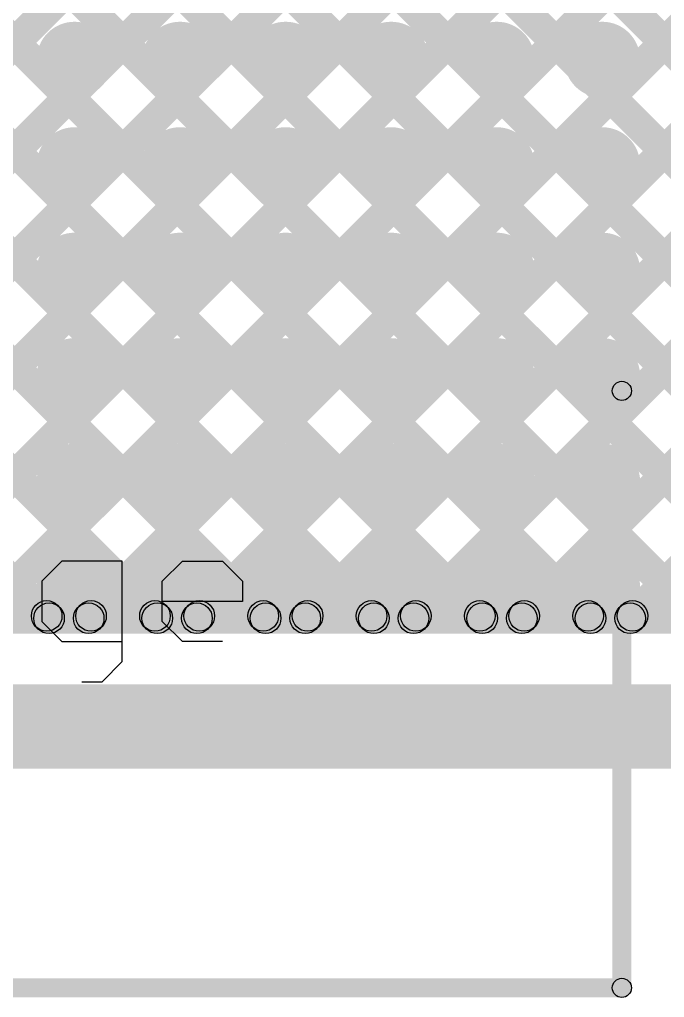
# Model space of a CAD drawing. Header units: millimetres. Extents: x -0.28 to 3.03, y -0.05 to 3.12.
# Drawn here: x 2.0459 to 2.2143, y -0.0488 to 0.2067 of the extents above; entities that cross this region are included whole.
import ezdxf

# ---------------------------------------------------------------- set-up
doc = ezdxf.new("R2010")
doc.units = ezdxf.units.MM
doc.header["$MEASUREMENT"] = 0
for name, color, linetype in [('BottomLayer', 5, 'Continuous'), ('BottomSolder', 6, 'Continuous'), ('TopLayer', 1, 'Continuous'), ('TopOverlay', 2, 'Continuous'), ('TopSolder', 216, 'Continuous'), ('ViaHoleLayer', 16, 'Continuous')]:
    doc.layers.add(name, color=color, linetype=linetype)

# ---------------------------------------------------------------- blocks, each defined once
blk = doc.blocks.new('U241_041N_1BR85_1_17')
at = {"layer": 'TopOverlay'}
h = blk.add_hatch(color=2, dxfattribs=at)
edge = h.paths.add_edge_path()
edge.add_arc((0.23641, -0.346), 0.0025, 0, 360)
for points in [[(0.23891, -0.502), (0.23391, -0.502), (0.23391, -0.346), (0.23891, -0.346)], [(-0.238, -0.5045), (-0.238, -0.4995), (0.23641, -0.4995), (0.23641, -0.5045)]]:
    blk.add_hatch(color=2, dxfattribs=at).paths.add_polyline_path(points)
h = blk.add_hatch(color=2, dxfattribs=at)
edge = h.paths.add_edge_path()
edge.add_arc((0.23641, -0.502), 0.0025, 0, 360)
h = blk.add_hatch(color=2, dxfattribs=at)
edge = h.paths.add_edge_path()
edge.add_arc((0.23641, -0.502), 0.0025, 0, 360)
for p, q in [((0.09013, -0.39051), (0.08489, -0.39576)), ((0.10588, -0.39051), (0.09013, -0.39051)), ((0.10588, -0.41675), (0.10588, -0.39051)), ((0.11637, -0.39576), (0.12162, -0.39051)), ((0.12162, -0.39051), (0.13212, -0.39051)), ((0.13212, -0.39051), (0.13736, -0.39576)), ((0.08489, -0.39576), (0.08489, -0.40626)), ((0.11637, -0.40626), (0.11637, -0.39576)), ((0.13736, -0.39576), (0.13736, -0.40101)), ((0.13736, -0.40101), (0.11637, -0.40101)), ((0.08489, -0.40626), (0.09013, -0.4115)), ((0.12162, -0.4115), (0.11637, -0.40626)), ((0.09013, -0.4115), (0.10588, -0.4115)), ((0.13212, -0.4115), (0.12162, -0.4115)), ((0.10063, -0.422), (0.10588, -0.41675)), ((0.09538, -0.422), (0.10063, -0.422))]:
    blk.add_line(p, q, dxfattribs=at)
for centre in [(0.23641, -0.346), (0.23641, -0.502), (0.23641, -0.502)]:
    blk.add_circle(centre, 0.0025, dxfattribs=at)

msp = doc.modelspace()

# ---------------------------------------------------------------- hatches: boundary and pattern name
at = {"layer": 'BottomLayer'}
for points in [[(1.4497, 0.76167), (1.45535, 0.76733), (2.16895, 0.05373), (2.16329, 0.04808)], [(1.47798, 0.76167), (1.48364, 0.76733), (2.19723, 0.05373), (2.19158, 0.04808)], [(1.50627, 0.76167), (1.51192, 0.76733), (2.22552, 0.05373), (2.21986, 0.04808)], [(1.53455, 0.76167), (1.54021, 0.76733), (2.2538, 0.05373), (2.24815, 0.04808)], [(1.49317, 0.68991), (1.49883, 0.69557), (2.14067, 0.05373), (2.13501, 0.04808)], [(1.89768, 0.04808), (1.89202, 0.05373), (2.51317, 0.67488), (2.51883, 0.66923)], [(1.49317, 0.66163), (1.49883, 0.66729), (2.11238, 0.05373), (2.10672, 0.04808)], [(1.92596, 0.04808), (1.92031, 0.05373), (2.51317, 0.6466), (2.51883, 0.64094)], [(1.49317, 0.63334), (1.49883, 0.639), (2.0841, 0.05373), (2.07844, 0.04808)], [(1.95425, 0.04808), (1.94859, 0.05373), (2.51317, 0.61832), (2.51883, 0.61266)], [(1.49317, 0.60506), (1.49883, 0.61072), (2.05581, 0.05373), (2.05016, 0.04808)], [(1.98253, 0.04808), (1.97687, 0.05373), (2.51317, 0.59003), (2.51883, 0.58437)], [(2.01082, 0.04808), (2.00516, 0.05373), (2.51317, 0.56175), (2.51883, 0.55609)], [(2.0391, 0.04808), (2.03344, 0.05373), (2.51317, 0.53346), (2.51883, 0.52781)], [(2.06738, 0.04808), (2.06173, 0.05373), (2.51317, 0.50518), (2.51883, 0.49952)], [(2.09567, 0.04808), (2.09001, 0.05373), (2.51317, 0.47689), (2.51883, 0.47124)], [(1.95528, 0.45408), (1.96094, 0.45973), (2.36694, 0.05373), (2.36128, 0.04808)], [(2.12395, 0.04808), (2.1183, 0.05373), (2.51317, 0.44861), (2.51883, 0.44295)], [(1.94453, 0.43654), (1.95019, 0.4422), (2.33866, 0.05373), (2.333, 0.04808)], [(1.89555, 0.42895), (1.90121, 0.43461), (2.28209, 0.05373), (2.27643, 0.04808)], [(1.92671, 0.42608), (1.93236, 0.43174), (2.31037, 0.05373), (2.30471, 0.04808)], [(2.15224, 0.04808), (2.14658, 0.05373), (2.51317, 0.42032), (2.51883, 0.41467)], [(2.18052, 0.04808), (2.17486, 0.05373), (2.51317, 0.39204), (2.51883, 0.38638)], [(2.20881, 0.04808), (2.20315, 0.05373), (2.51317, 0.36376), (2.51883, 0.3581)], [(0.76422, 0.0469), (0.76422, 0.0549), (2.51043, 0.0549), (2.51043, 0.0469)], [(0.76202, 0.011), (0.76202, 0.033), (2.51264, 0.033), (2.51264, 0.011)]]:
    msp.add_hatch(color=5, dxfattribs=at).paths.add_polyline_path(points)
h = msp.add_hatch(color=5, dxfattribs=at)
edge = h.paths.add_edge_path()
edge.add_arc((2.06028, 0.19626), 0.00886, 0, 360)
h = msp.add_hatch(color=5, dxfattribs=at)
edge = h.paths.add_edge_path()
edge.add_arc((2.08783, 0.19626), 0.00886, 0, 360)
h = msp.add_hatch(color=5, dxfattribs=at)
edge = h.paths.add_edge_path()
edge.add_arc((2.11539, 0.19626), 0.00886, 0, 360)
h = msp.add_hatch(color=5, dxfattribs=at)
edge = h.paths.add_edge_path()
edge.add_arc((2.14295, 0.19626), 0.00886, 0, 360)
h = msp.add_hatch(color=5, dxfattribs=at)
edge = h.paths.add_edge_path()
edge.add_arc((2.17051, 0.19626), 0.00886, 0, 360)
h = msp.add_hatch(color=5, dxfattribs=at)
edge = h.paths.add_edge_path()
edge.add_arc((2.19807, 0.19626), 0.00886, 0, 360)
h = msp.add_hatch(color=5, dxfattribs=at)
edge = h.paths.add_edge_path()
edge.add_arc((2.06028, 0.1687), 0.00886, 0, 360)
h = msp.add_hatch(color=5, dxfattribs=at)
edge = h.paths.add_edge_path()
edge.add_arc((2.08783, 0.1687), 0.00886, 0, 360)
h = msp.add_hatch(color=5, dxfattribs=at)
edge = h.paths.add_edge_path()
edge.add_arc((2.11539, 0.1687), 0.00886, 0, 360)
h = msp.add_hatch(color=5, dxfattribs=at)
edge = h.paths.add_edge_path()
edge.add_arc((2.14295, 0.1687), 0.00886, 0, 360)
h = msp.add_hatch(color=5, dxfattribs=at)
edge = h.paths.add_edge_path()
edge.add_arc((2.17051, 0.1687), 0.00886, 0, 360)
h = msp.add_hatch(color=5, dxfattribs=at)
edge = h.paths.add_edge_path()
edge.add_arc((2.19807, 0.1687), 0.00886, 0, 360)
h = msp.add_hatch(color=5, dxfattribs=at)
edge = h.paths.add_edge_path()
edge.add_arc((2.06028, 0.14114), 0.00886, 0, 360)
h = msp.add_hatch(color=5, dxfattribs=at)
edge = h.paths.add_edge_path()
edge.add_arc((2.08783, 0.14114), 0.00886, 0, 360)
h = msp.add_hatch(color=5, dxfattribs=at)
edge = h.paths.add_edge_path()
edge.add_arc((2.11539, 0.14114), 0.00886, 0, 360)
h = msp.add_hatch(color=5, dxfattribs=at)
edge = h.paths.add_edge_path()
edge.add_arc((2.14295, 0.14114), 0.00886, 0, 360)
h = msp.add_hatch(color=5, dxfattribs=at)
edge = h.paths.add_edge_path()
edge.add_arc((2.17051, 0.14114), 0.00886, 0, 360)
h = msp.add_hatch(color=5, dxfattribs=at)
edge = h.paths.add_edge_path()
edge.add_arc((2.19807, 0.14114), 0.00886, 0, 360)
h = msp.add_hatch(color=5, dxfattribs=at)
edge = h.paths.add_edge_path()
edge.add_arc((2.06028, 0.11358), 0.00886, 0, 360)
h = msp.add_hatch(color=5, dxfattribs=at)
edge = h.paths.add_edge_path()
edge.add_arc((2.08783, 0.11358), 0.00886, 0, 360)
h = msp.add_hatch(color=5, dxfattribs=at)
edge = h.paths.add_edge_path()
edge.add_arc((2.11539, 0.11358), 0.00886, 0, 360)
h = msp.add_hatch(color=5, dxfattribs=at)
edge = h.paths.add_edge_path()
edge.add_arc((2.14295, 0.11358), 0.00886, 0, 360)
h = msp.add_hatch(color=5, dxfattribs=at)
edge = h.paths.add_edge_path()
edge.add_arc((2.17051, 0.11358), 0.00886, 0, 360)
h = msp.add_hatch(color=5, dxfattribs=at)
edge = h.paths.add_edge_path()
edge.add_arc((2.19807, 0.11358), 0.00886, 0, 360)
h = msp.add_hatch(color=5, dxfattribs=at)
edge = h.paths.add_edge_path()
edge.add_arc((2.06028, 0.08602), 0.00886, 0, 360)
h = msp.add_hatch(color=5, dxfattribs=at)
edge = h.paths.add_edge_path()
edge.add_arc((2.08783, 0.08602), 0.00886, 0, 360)
h = msp.add_hatch(color=5, dxfattribs=at)
edge = h.paths.add_edge_path()
edge.add_arc((2.11539, 0.08602), 0.00886, 0, 360)
h = msp.add_hatch(color=5, dxfattribs=at)
edge = h.paths.add_edge_path()
edge.add_arc((2.14295, 0.08602), 0.00886, 0, 360)
h = msp.add_hatch(color=5, dxfattribs=at)
edge = h.paths.add_edge_path()
edge.add_arc((2.17051, 0.08602), 0.00886, 0, 360)
h = msp.add_hatch(color=5, dxfattribs=at)
edge = h.paths.add_edge_path()
edge.add_arc((2.19807, 0.08602), 0.00886, 0, 360)
h = msp.add_hatch(color=5, dxfattribs=at)
edge = h.paths.add_edge_path()
edge.add_arc((2.06028, 0.05846), 0.00886, 0, 360)
h = msp.add_hatch(color=5, dxfattribs=at)
edge = h.paths.add_edge_path()
edge.add_arc((2.08783, 0.05846), 0.00886, 0, 360)
h = msp.add_hatch(color=5, dxfattribs=at)
edge = h.paths.add_edge_path()
edge.add_arc((2.11539, 0.05846), 0.00886, 0, 360)
h = msp.add_hatch(color=5, dxfattribs=at)
edge = h.paths.add_edge_path()
edge.add_arc((2.14295, 0.05846), 0.00886, 0, 360)
h = msp.add_hatch(color=5, dxfattribs=at)
edge = h.paths.add_edge_path()
edge.add_arc((2.17051, 0.05846), 0.00886, 0, 360)
h = msp.add_hatch(color=5, dxfattribs=at)
edge = h.paths.add_edge_path()
edge.add_arc((2.19807, 0.05846), 0.00886, 0, 360)
h = msp.add_hatch(color=5, dxfattribs=at)
edge = h.paths.add_edge_path()
edge.add_arc((2.05298, 0.0509), 0.004, 0, 360)
h = msp.add_hatch(color=5, dxfattribs=at)
edge = h.paths.add_edge_path()
edge.add_arc((2.06456, 0.0509), 0.004, 0, 360)
h = msp.add_hatch(color=5, dxfattribs=at)
edge = h.paths.add_edge_path()
edge.add_arc((2.08127, 0.0509), 0.004, 0, 360)
h = msp.add_hatch(color=5, dxfattribs=at)
edge = h.paths.add_edge_path()
edge.add_arc((2.09284, 0.0509), 0.004, 0, 360)
h = msp.add_hatch(color=5, dxfattribs=at)
edge = h.paths.add_edge_path()
edge.add_arc((2.10955, 0.0509), 0.004, 0, 360)
h = msp.add_hatch(color=5, dxfattribs=at)
edge = h.paths.add_edge_path()
edge.add_arc((2.12112, 0.0509), 0.004, 0, 360)
h = msp.add_hatch(color=5, dxfattribs=at)
edge = h.paths.add_edge_path()
edge.add_arc((2.13784, 0.0509), 0.004, 0, 360)
h = msp.add_hatch(color=5, dxfattribs=at)
edge = h.paths.add_edge_path()
edge.add_arc((2.14941, 0.0509), 0.004, 0, 360)
h = msp.add_hatch(color=5, dxfattribs=at)
edge = h.paths.add_edge_path()
edge.add_arc((2.16612, 0.0509), 0.004, 0, 360)
h = msp.add_hatch(color=5, dxfattribs=at)
edge = h.paths.add_edge_path()
edge.add_arc((2.17769, 0.0509), 0.004, 0, 360)
h = msp.add_hatch(color=5, dxfattribs=at)
edge = h.paths.add_edge_path()
edge.add_arc((2.19441, 0.0509), 0.004, 0, 360)
h = msp.add_hatch(color=5, dxfattribs=at)
edge = h.paths.add_edge_path()
edge.add_arc((2.20598, 0.0509), 0.004, 0, 360)
at = {"layer": 'BottomSolder'}
h = msp.add_hatch(color=6, dxfattribs=at)
edge = h.paths.add_edge_path()
edge.add_arc((2.06028, 0.19626), 0.00991, 0, 360)
h = msp.add_hatch(color=6, dxfattribs=at)
edge = h.paths.add_edge_path()
edge.add_arc((2.08783, 0.19626), 0.00991, 0, 360)
h = msp.add_hatch(color=6, dxfattribs=at)
edge = h.paths.add_edge_path()
edge.add_arc((2.11539, 0.19626), 0.00991, 0, 360)
h = msp.add_hatch(color=6, dxfattribs=at)
edge = h.paths.add_edge_path()
edge.add_arc((2.14295, 0.19626), 0.00991, 0, 360)
h = msp.add_hatch(color=6, dxfattribs=at)
edge = h.paths.add_edge_path()
edge.add_arc((2.17051, 0.19626), 0.00991, 0, 360)
h = msp.add_hatch(color=6, dxfattribs=at)
edge = h.paths.add_edge_path()
edge.add_arc((2.19807, 0.19626), 0.00991, 0, 360)
h = msp.add_hatch(color=6, dxfattribs=at)
edge = h.paths.add_edge_path()
edge.add_arc((2.06028, 0.1687), 0.00991, 0, 360)
h = msp.add_hatch(color=6, dxfattribs=at)
edge = h.paths.add_edge_path()
edge.add_arc((2.08783, 0.1687), 0.00991, 0, 360)
h = msp.add_hatch(color=6, dxfattribs=at)
edge = h.paths.add_edge_path()
edge.add_arc((2.11539, 0.1687), 0.00991, 0, 360)
h = msp.add_hatch(color=6, dxfattribs=at)
edge = h.paths.add_edge_path()
edge.add_arc((2.14295, 0.1687), 0.00991, 0, 360)
h = msp.add_hatch(color=6, dxfattribs=at)
edge = h.paths.add_edge_path()
edge.add_arc((2.17051, 0.1687), 0.00991, 0, 360)
h = msp.add_hatch(color=6, dxfattribs=at)
edge = h.paths.add_edge_path()
edge.add_arc((2.19807, 0.1687), 0.00991, 0, 360)
h = msp.add_hatch(color=6, dxfattribs=at)
edge = h.paths.add_edge_path()
edge.add_arc((2.06028, 0.14114), 0.00991, 0, 360)
h = msp.add_hatch(color=6, dxfattribs=at)
edge = h.paths.add_edge_path()
edge.add_arc((2.08783, 0.14114), 0.00991, 0, 360)
h = msp.add_hatch(color=6, dxfattribs=at)
edge = h.paths.add_edge_path()
edge.add_arc((2.11539, 0.14114), 0.00991, 0, 360)
h = msp.add_hatch(color=6, dxfattribs=at)
edge = h.paths.add_edge_path()
edge.add_arc((2.14295, 0.14114), 0.00991, 0, 360)
h = msp.add_hatch(color=6, dxfattribs=at)
edge = h.paths.add_edge_path()
edge.add_arc((2.17051, 0.14114), 0.00991, 0, 360)
h = msp.add_hatch(color=6, dxfattribs=at)
edge = h.paths.add_edge_path()
edge.add_arc((2.19807, 0.14114), 0.00991, 0, 360)
h = msp.add_hatch(color=6, dxfattribs=at)
edge = h.paths.add_edge_path()
edge.add_arc((2.06028, 0.11358), 0.00991, 0, 360)
h = msp.add_hatch(color=6, dxfattribs=at)
edge = h.paths.add_edge_path()
edge.add_arc((2.08783, 0.11358), 0.00991, 0, 360)
h = msp.add_hatch(color=6, dxfattribs=at)
edge = h.paths.add_edge_path()
edge.add_arc((2.11539, 0.11358), 0.00991, 0, 360)
h = msp.add_hatch(color=6, dxfattribs=at)
edge = h.paths.add_edge_path()
edge.add_arc((2.14295, 0.11358), 0.00991, 0, 360)
h = msp.add_hatch(color=6, dxfattribs=at)
edge = h.paths.add_edge_path()
edge.add_arc((2.17051, 0.11358), 0.00991, 0, 360)
h = msp.add_hatch(color=6, dxfattribs=at)
edge = h.paths.add_edge_path()
edge.add_arc((2.19807, 0.11358), 0.00991, 0, 360)
h = msp.add_hatch(color=6, dxfattribs=at)
edge = h.paths.add_edge_path()
edge.add_arc((2.06028, 0.08602), 0.00991, 0, 360)
h = msp.add_hatch(color=6, dxfattribs=at)
edge = h.paths.add_edge_path()
edge.add_arc((2.08783, 0.08602), 0.00991, 0, 360)
h = msp.add_hatch(color=6, dxfattribs=at)
edge = h.paths.add_edge_path()
edge.add_arc((2.11539, 0.08602), 0.00991, 0, 360)
h = msp.add_hatch(color=6, dxfattribs=at)
edge = h.paths.add_edge_path()
edge.add_arc((2.14295, 0.08602), 0.00991, 0, 360)
h = msp.add_hatch(color=6, dxfattribs=at)
edge = h.paths.add_edge_path()
edge.add_arc((2.17051, 0.08602), 0.00991, 0, 360)
h = msp.add_hatch(color=6, dxfattribs=at)
edge = h.paths.add_edge_path()
edge.add_arc((2.19807, 0.08602), 0.00991, 0, 360)
h = msp.add_hatch(color=6, dxfattribs=at)
edge = h.paths.add_edge_path()
edge.add_arc((2.06028, 0.05846), 0.00991, 0, 360)
h = msp.add_hatch(color=6, dxfattribs=at)
edge = h.paths.add_edge_path()
edge.add_arc((2.08783, 0.05846), 0.00991, 0, 360)
h = msp.add_hatch(color=6, dxfattribs=at)
edge = h.paths.add_edge_path()
edge.add_arc((2.11539, 0.05846), 0.00991, 0, 360)
h = msp.add_hatch(color=6, dxfattribs=at)
edge = h.paths.add_edge_path()
edge.add_arc((2.14295, 0.05846), 0.00991, 0, 360)
h = msp.add_hatch(color=6, dxfattribs=at)
edge = h.paths.add_edge_path()
edge.add_arc((2.17051, 0.05846), 0.00991, 0, 360)
h = msp.add_hatch(color=6, dxfattribs=at)
edge = h.paths.add_edge_path()
edge.add_arc((2.19807, 0.05846), 0.00991, 0, 360)
at = {"layer": 'TopLayer'}
for points in [[(1.89707, 0.04747), (1.89142, 0.05313), (2.7062, 0.86791), (2.71185, 0.86225)], [(1.92536, 0.04747), (1.9197, 0.05313), (2.7062, 0.83962), (2.71185, 0.83397)], [(1.95364, 0.04747), (1.94798, 0.05313), (2.7062, 0.81134), (2.71185, 0.80568)], [(1.98193, 0.04747), (1.97627, 0.05313), (2.7062, 0.78306), (2.71185, 0.7774)], [(2.01021, 0.04747), (2.00455, 0.05313), (2.7062, 0.75477), (2.71185, 0.74911)], [(2.03849, 0.04747), (2.03284, 0.05313), (2.7062, 0.72649), (2.71185, 0.72083)], [(2.06678, 0.04747), (2.06112, 0.05313), (2.7062, 0.6982), (2.71185, 0.69255)], [(2.09506, 0.04747), (2.08941, 0.05313), (2.7062, 0.66992), (2.71185, 0.66426)], [(2.12335, 0.04747), (2.11769, 0.05313), (2.7062, 0.64163), (2.71185, 0.63598)], [(2.15163, 0.04747), (2.14597, 0.05313), (2.7062, 0.61335), (2.71185, 0.60769)], [(1.50806, 0.59017), (1.51372, 0.59583), (2.05642, 0.05313), (2.05076, 0.04747)], [(1.53634, 0.59017), (1.542, 0.59583), (2.0847, 0.05313), (2.07905, 0.04747)], [(1.56463, 0.59017), (1.57029, 0.59583), (2.11299, 0.05313), (2.10733, 0.04747)], [(1.59291, 0.59017), (1.59857, 0.59583), (2.14127, 0.05313), (2.13561, 0.04747)], [(1.6212, 0.59017), (1.62685, 0.59583), (2.16956, 0.05313), (2.1639, 0.04747)], [(1.64948, 0.59017), (1.65514, 0.59583), (2.19784, 0.05313), (2.19218, 0.04747)], [(1.67777, 0.59017), (1.68342, 0.59583), (2.22612, 0.05313), (2.22047, 0.04747)], [(1.70605, 0.59017), (1.71171, 0.59583), (2.25441, 0.05313), (2.24875, 0.04747)], [(2.17992, 0.04747), (2.17426, 0.05313), (2.7062, 0.58507), (2.71185, 0.57941)], [(2.2082, 0.04747), (2.20254, 0.05313), (2.7062, 0.55678), (2.71185, 0.55112)], [(1.95528, 0.45408), (1.96094, 0.45973), (2.36755, 0.05313), (2.36189, 0.04747)], [(1.94453, 0.43654), (1.95019, 0.4422), (2.33926, 0.05313), (2.3336, 0.04747)], [(1.89555, 0.42895), (1.90121, 0.43461), (2.28269, 0.05313), (2.27704, 0.04747)], [(1.92671, 0.42608), (1.93236, 0.43174), (2.31098, 0.05313), (2.30532, 0.04747)], [(0.73847, 0.0463), (0.73847, 0.0543), (2.70902, 0.0543), (2.70902, 0.0463)]]:
    msp.add_hatch(color=1, dxfattribs=at).paths.add_polyline_path(points)
h = msp.add_hatch(color=1, dxfattribs=at)
edge = h.paths.add_edge_path()
edge.add_arc((2.06028, 0.19626), 0.00886, 0, 360)
h = msp.add_hatch(color=1, dxfattribs=at)
edge = h.paths.add_edge_path()
edge.add_arc((2.08783, 0.19626), 0.00886, 0, 360)
h = msp.add_hatch(color=1, dxfattribs=at)
edge = h.paths.add_edge_path()
edge.add_arc((2.11539, 0.19626), 0.00886, 0, 360)
h = msp.add_hatch(color=1, dxfattribs=at)
edge = h.paths.add_edge_path()
edge.add_arc((2.14295, 0.19626), 0.00886, 0, 360)
h = msp.add_hatch(color=1, dxfattribs=at)
edge = h.paths.add_edge_path()
edge.add_arc((2.17051, 0.19626), 0.00886, 0, 360)
h = msp.add_hatch(color=1, dxfattribs=at)
edge = h.paths.add_edge_path()
edge.add_arc((2.19807, 0.19626), 0.00886, 0, 360)
h = msp.add_hatch(color=1, dxfattribs=at)
edge = h.paths.add_edge_path()
edge.add_arc((2.06028, 0.1687), 0.00886, 0, 360)
h = msp.add_hatch(color=1, dxfattribs=at)
edge = h.paths.add_edge_path()
edge.add_arc((2.08783, 0.1687), 0.00886, 0, 360)
h = msp.add_hatch(color=1, dxfattribs=at)
edge = h.paths.add_edge_path()
edge.add_arc((2.11539, 0.1687), 0.00886, 0, 360)
h = msp.add_hatch(color=1, dxfattribs=at)
edge = h.paths.add_edge_path()
edge.add_arc((2.14295, 0.1687), 0.00886, 0, 360)
h = msp.add_hatch(color=1, dxfattribs=at)
edge = h.paths.add_edge_path()
edge.add_arc((2.17051, 0.1687), 0.00886, 0, 360)
h = msp.add_hatch(color=1, dxfattribs=at)
edge = h.paths.add_edge_path()
edge.add_arc((2.19807, 0.1687), 0.00886, 0, 360)
h = msp.add_hatch(color=1, dxfattribs=at)
edge = h.paths.add_edge_path()
edge.add_arc((2.06028, 0.14114), 0.00886, 0, 360)
h = msp.add_hatch(color=1, dxfattribs=at)
edge = h.paths.add_edge_path()
edge.add_arc((2.08783, 0.14114), 0.00886, 0, 360)
h = msp.add_hatch(color=1, dxfattribs=at)
edge = h.paths.add_edge_path()
edge.add_arc((2.11539, 0.14114), 0.00886, 0, 360)
h = msp.add_hatch(color=1, dxfattribs=at)
edge = h.paths.add_edge_path()
edge.add_arc((2.14295, 0.14114), 0.00886, 0, 360)
h = msp.add_hatch(color=1, dxfattribs=at)
edge = h.paths.add_edge_path()
edge.add_arc((2.17051, 0.14114), 0.00886, 0, 360)
h = msp.add_hatch(color=1, dxfattribs=at)
edge = h.paths.add_edge_path()
edge.add_arc((2.19807, 0.14114), 0.00886, 0, 360)
h = msp.add_hatch(color=1, dxfattribs=at)
edge = h.paths.add_edge_path()
edge.add_arc((2.06028, 0.11358), 0.00886, 0, 360)
h = msp.add_hatch(color=1, dxfattribs=at)
edge = h.paths.add_edge_path()
edge.add_arc((2.08783, 0.11358), 0.00886, 0, 360)
h = msp.add_hatch(color=1, dxfattribs=at)
edge = h.paths.add_edge_path()
edge.add_arc((2.11539, 0.11358), 0.00886, 0, 360)
h = msp.add_hatch(color=1, dxfattribs=at)
edge = h.paths.add_edge_path()
edge.add_arc((2.14295, 0.11358), 0.00886, 0, 360)
h = msp.add_hatch(color=1, dxfattribs=at)
edge = h.paths.add_edge_path()
edge.add_arc((2.17051, 0.11358), 0.00886, 0, 360)
h = msp.add_hatch(color=1, dxfattribs=at)
edge = h.paths.add_edge_path()
edge.add_arc((2.19807, 0.11358), 0.00886, 0, 360)
h = msp.add_hatch(color=1, dxfattribs=at)
edge = h.paths.add_edge_path()
edge.add_arc((2.06028, 0.08602), 0.00886, 0, 360)
h = msp.add_hatch(color=1, dxfattribs=at)
edge = h.paths.add_edge_path()
edge.add_arc((2.08783, 0.08602), 0.00886, 0, 360)
h = msp.add_hatch(color=1, dxfattribs=at)
edge = h.paths.add_edge_path()
edge.add_arc((2.11539, 0.08602), 0.00886, 0, 360)
h = msp.add_hatch(color=1, dxfattribs=at)
edge = h.paths.add_edge_path()
edge.add_arc((2.14295, 0.08602), 0.00886, 0, 360)
h = msp.add_hatch(color=1, dxfattribs=at)
edge = h.paths.add_edge_path()
edge.add_arc((2.17051, 0.08602), 0.00886, 0, 360)
h = msp.add_hatch(color=1, dxfattribs=at)
edge = h.paths.add_edge_path()
edge.add_arc((2.19807, 0.08602), 0.00886, 0, 360)
h = msp.add_hatch(color=1, dxfattribs=at)
edge = h.paths.add_edge_path()
edge.add_arc((2.06028, 0.05846), 0.00886, 0, 360)
h = msp.add_hatch(color=1, dxfattribs=at)
edge = h.paths.add_edge_path()
edge.add_arc((2.08783, 0.05846), 0.00886, 0, 360)
h = msp.add_hatch(color=1, dxfattribs=at)
edge = h.paths.add_edge_path()
edge.add_arc((2.11539, 0.05846), 0.00886, 0, 360)
h = msp.add_hatch(color=1, dxfattribs=at)
edge = h.paths.add_edge_path()
edge.add_arc((2.14295, 0.05846), 0.00886, 0, 360)
h = msp.add_hatch(color=1, dxfattribs=at)
edge = h.paths.add_edge_path()
edge.add_arc((2.17051, 0.05846), 0.00886, 0, 360)
h = msp.add_hatch(color=1, dxfattribs=at)
edge = h.paths.add_edge_path()
edge.add_arc((2.19807, 0.05846), 0.00886, 0, 360)
h = msp.add_hatch(color=1, dxfattribs=at)
edge = h.paths.add_edge_path()
edge.add_arc((2.05359, 0.0503), 0.004, 0, 360)
h = msp.add_hatch(color=1, dxfattribs=at)
edge = h.paths.add_edge_path()
edge.add_arc((2.06395, 0.0503), 0.004, 0, 360)
h = msp.add_hatch(color=1, dxfattribs=at)
edge = h.paths.add_edge_path()
edge.add_arc((2.08187, 0.0503), 0.004, 0, 360)
h = msp.add_hatch(color=1, dxfattribs=at)
edge = h.paths.add_edge_path()
edge.add_arc((2.09223, 0.0503), 0.004, 0, 360)
h = msp.add_hatch(color=1, dxfattribs=at)
edge = h.paths.add_edge_path()
edge.add_arc((2.11016, 0.0503), 0.004, 0, 360)
h = msp.add_hatch(color=1, dxfattribs=at)
edge = h.paths.add_edge_path()
edge.add_arc((2.12052, 0.0503), 0.004, 0, 360)
h = msp.add_hatch(color=1, dxfattribs=at)
edge = h.paths.add_edge_path()
edge.add_arc((2.13844, 0.0503), 0.004, 0, 360)
h = msp.add_hatch(color=1, dxfattribs=at)
edge = h.paths.add_edge_path()
edge.add_arc((2.1488, 0.0503), 0.004, 0, 360)
h = msp.add_hatch(color=1, dxfattribs=at)
edge = h.paths.add_edge_path()
edge.add_arc((2.16673, 0.0503), 0.004, 0, 360)
h = msp.add_hatch(color=1, dxfattribs=at)
edge = h.paths.add_edge_path()
edge.add_arc((2.17709, 0.0503), 0.004, 0, 360)
h = msp.add_hatch(color=1, dxfattribs=at)
edge = h.paths.add_edge_path()
edge.add_arc((2.19501, 0.0503), 0.004, 0, 360)
h = msp.add_hatch(color=1, dxfattribs=at)
edge = h.paths.add_edge_path()
edge.add_arc((2.20537, 0.0503), 0.004, 0, 360)
at = {"layer": 'TopSolder'}
h = msp.add_hatch(color=216, dxfattribs=at)
edge = h.paths.add_edge_path()
edge.add_arc((2.06028, 0.19626), 0.00991, 0, 360)
h = msp.add_hatch(color=216, dxfattribs=at)
edge = h.paths.add_edge_path()
edge.add_arc((2.08783, 0.19626), 0.00991, 0, 360)
h = msp.add_hatch(color=216, dxfattribs=at)
edge = h.paths.add_edge_path()
edge.add_arc((2.11539, 0.19626), 0.00991, 0, 360)
h = msp.add_hatch(color=216, dxfattribs=at)
edge = h.paths.add_edge_path()
edge.add_arc((2.14295, 0.19626), 0.00991, 0, 360)
h = msp.add_hatch(color=216, dxfattribs=at)
edge = h.paths.add_edge_path()
edge.add_arc((2.17051, 0.19626), 0.00991, 0, 360)
h = msp.add_hatch(color=216, dxfattribs=at)
edge = h.paths.add_edge_path()
edge.add_arc((2.19807, 0.19626), 0.00991, 0, 360)
h = msp.add_hatch(color=216, dxfattribs=at)
edge = h.paths.add_edge_path()
edge.add_arc((2.06028, 0.1687), 0.00991, 0, 360)
h = msp.add_hatch(color=216, dxfattribs=at)
edge = h.paths.add_edge_path()
edge.add_arc((2.08783, 0.1687), 0.00991, 0, 360)
h = msp.add_hatch(color=216, dxfattribs=at)
edge = h.paths.add_edge_path()
edge.add_arc((2.11539, 0.1687), 0.00991, 0, 360)
h = msp.add_hatch(color=216, dxfattribs=at)
edge = h.paths.add_edge_path()
edge.add_arc((2.14295, 0.1687), 0.00991, 0, 360)
h = msp.add_hatch(color=216, dxfattribs=at)
edge = h.paths.add_edge_path()
edge.add_arc((2.17051, 0.1687), 0.00991, 0, 360)
h = msp.add_hatch(color=216, dxfattribs=at)
edge = h.paths.add_edge_path()
edge.add_arc((2.19807, 0.1687), 0.00991, 0, 360)
h = msp.add_hatch(color=216, dxfattribs=at)
edge = h.paths.add_edge_path()
edge.add_arc((2.06028, 0.14114), 0.00991, 0, 360)
h = msp.add_hatch(color=216, dxfattribs=at)
edge = h.paths.add_edge_path()
edge.add_arc((2.08783, 0.14114), 0.00991, 0, 360)
h = msp.add_hatch(color=216, dxfattribs=at)
edge = h.paths.add_edge_path()
edge.add_arc((2.11539, 0.14114), 0.00991, 0, 360)
h = msp.add_hatch(color=216, dxfattribs=at)
edge = h.paths.add_edge_path()
edge.add_arc((2.14295, 0.14114), 0.00991, 0, 360)
h = msp.add_hatch(color=216, dxfattribs=at)
edge = h.paths.add_edge_path()
edge.add_arc((2.17051, 0.14114), 0.00991, 0, 360)
h = msp.add_hatch(color=216, dxfattribs=at)
edge = h.paths.add_edge_path()
edge.add_arc((2.19807, 0.14114), 0.00991, 0, 360)
h = msp.add_hatch(color=216, dxfattribs=at)
edge = h.paths.add_edge_path()
edge.add_arc((2.06028, 0.11358), 0.00991, 0, 360)
h = msp.add_hatch(color=216, dxfattribs=at)
edge = h.paths.add_edge_path()
edge.add_arc((2.08783, 0.11358), 0.00991, 0, 360)
h = msp.add_hatch(color=216, dxfattribs=at)
edge = h.paths.add_edge_path()
edge.add_arc((2.11539, 0.11358), 0.00991, 0, 360)
h = msp.add_hatch(color=216, dxfattribs=at)
edge = h.paths.add_edge_path()
edge.add_arc((2.14295, 0.11358), 0.00991, 0, 360)
h = msp.add_hatch(color=216, dxfattribs=at)
edge = h.paths.add_edge_path()
edge.add_arc((2.17051, 0.11358), 0.00991, 0, 360)
h = msp.add_hatch(color=216, dxfattribs=at)
edge = h.paths.add_edge_path()
edge.add_arc((2.19807, 0.11358), 0.00991, 0, 360)
h = msp.add_hatch(color=216, dxfattribs=at)
edge = h.paths.add_edge_path()
edge.add_arc((2.06028, 0.08602), 0.00991, 0, 360)
h = msp.add_hatch(color=216, dxfattribs=at)
edge = h.paths.add_edge_path()
edge.add_arc((2.08783, 0.08602), 0.00991, 0, 360)
h = msp.add_hatch(color=216, dxfattribs=at)
edge = h.paths.add_edge_path()
edge.add_arc((2.11539, 0.08602), 0.00991, 0, 360)
h = msp.add_hatch(color=216, dxfattribs=at)
edge = h.paths.add_edge_path()
edge.add_arc((2.14295, 0.08602), 0.00991, 0, 360)
h = msp.add_hatch(color=216, dxfattribs=at)
edge = h.paths.add_edge_path()
edge.add_arc((2.17051, 0.08602), 0.00991, 0, 360)
h = msp.add_hatch(color=216, dxfattribs=at)
edge = h.paths.add_edge_path()
edge.add_arc((2.19807, 0.08602), 0.00991, 0, 360)
h = msp.add_hatch(color=216, dxfattribs=at)
edge = h.paths.add_edge_path()
edge.add_arc((2.06028, 0.05846), 0.00991, 0, 360)
h = msp.add_hatch(color=216, dxfattribs=at)
edge = h.paths.add_edge_path()
edge.add_arc((2.08783, 0.05846), 0.00991, 0, 360)
h = msp.add_hatch(color=216, dxfattribs=at)
edge = h.paths.add_edge_path()
edge.add_arc((2.11539, 0.05846), 0.00991, 0, 360)
h = msp.add_hatch(color=216, dxfattribs=at)
edge = h.paths.add_edge_path()
edge.add_arc((2.14295, 0.05846), 0.00991, 0, 360)
h = msp.add_hatch(color=216, dxfattribs=at)
edge = h.paths.add_edge_path()
edge.add_arc((2.17051, 0.05846), 0.00991, 0, 360)
h = msp.add_hatch(color=216, dxfattribs=at)
edge = h.paths.add_edge_path()
edge.add_arc((2.19807, 0.05846), 0.00991, 0, 360)
at = {"layer": 'ViaHoleLayer'}
h = msp.add_hatch(color=16, dxfattribs=at)
edge = h.paths.add_edge_path()
edge.add_arc((2.06028, 0.19626), 0.00591, 0, 360)
h = msp.add_hatch(color=16, dxfattribs=at)
edge = h.paths.add_edge_path()
edge.add_arc((2.08783, 0.19626), 0.00591, 0, 360)
h = msp.add_hatch(color=16, dxfattribs=at)
edge = h.paths.add_edge_path()
edge.add_arc((2.11539, 0.19626), 0.00591, 0, 360)
h = msp.add_hatch(color=16, dxfattribs=at)
edge = h.paths.add_edge_path()
edge.add_arc((2.14295, 0.19626), 0.00591, 0, 360)
h = msp.add_hatch(color=16, dxfattribs=at)
edge = h.paths.add_edge_path()
edge.add_arc((2.17051, 0.19626), 0.00591, 0, 360)
h = msp.add_hatch(color=16, dxfattribs=at)
edge = h.paths.add_edge_path()
edge.add_arc((2.19807, 0.19626), 0.00591, 0, 360)
h = msp.add_hatch(color=16, dxfattribs=at)
edge = h.paths.add_edge_path()
edge.add_arc((2.06028, 0.1687), 0.00591, 0, 360)
h = msp.add_hatch(color=16, dxfattribs=at)
edge = h.paths.add_edge_path()
edge.add_arc((2.08783, 0.1687), 0.00591, 0, 360)
h = msp.add_hatch(color=16, dxfattribs=at)
edge = h.paths.add_edge_path()
edge.add_arc((2.11539, 0.1687), 0.00591, 0, 360)
h = msp.add_hatch(color=16, dxfattribs=at)
edge = h.paths.add_edge_path()
edge.add_arc((2.14295, 0.1687), 0.00591, 0, 360)
h = msp.add_hatch(color=16, dxfattribs=at)
edge = h.paths.add_edge_path()
edge.add_arc((2.17051, 0.1687), 0.00591, 0, 360)
h = msp.add_hatch(color=16, dxfattribs=at)
edge = h.paths.add_edge_path()
edge.add_arc((2.19807, 0.1687), 0.00591, 0, 360)
h = msp.add_hatch(color=16, dxfattribs=at)
edge = h.paths.add_edge_path()
edge.add_arc((2.06028, 0.14114), 0.00591, 0, 360)
h = msp.add_hatch(color=16, dxfattribs=at)
edge = h.paths.add_edge_path()
edge.add_arc((2.08783, 0.14114), 0.00591, 0, 360)
h = msp.add_hatch(color=16, dxfattribs=at)
edge = h.paths.add_edge_path()
edge.add_arc((2.11539, 0.14114), 0.00591, 0, 360)
h = msp.add_hatch(color=16, dxfattribs=at)
edge = h.paths.add_edge_path()
edge.add_arc((2.14295, 0.14114), 0.00591, 0, 360)
h = msp.add_hatch(color=16, dxfattribs=at)
edge = h.paths.add_edge_path()
edge.add_arc((2.17051, 0.14114), 0.00591, 0, 360)
h = msp.add_hatch(color=16, dxfattribs=at)
edge = h.paths.add_edge_path()
edge.add_arc((2.19807, 0.14114), 0.00591, 0, 360)
h = msp.add_hatch(color=16, dxfattribs=at)
edge = h.paths.add_edge_path()
edge.add_arc((2.06028, 0.11358), 0.00591, 0, 360)
h = msp.add_hatch(color=16, dxfattribs=at)
edge = h.paths.add_edge_path()
edge.add_arc((2.08783, 0.11358), 0.00591, 0, 360)
h = msp.add_hatch(color=16, dxfattribs=at)
edge = h.paths.add_edge_path()
edge.add_arc((2.11539, 0.11358), 0.00591, 0, 360)
h = msp.add_hatch(color=16, dxfattribs=at)
edge = h.paths.add_edge_path()
edge.add_arc((2.14295, 0.11358), 0.00591, 0, 360)
h = msp.add_hatch(color=16, dxfattribs=at)
edge = h.paths.add_edge_path()
edge.add_arc((2.17051, 0.11358), 0.00591, 0, 360)
h = msp.add_hatch(color=16, dxfattribs=at)
edge = h.paths.add_edge_path()
edge.add_arc((2.19807, 0.11358), 0.00591, 0, 360)
h = msp.add_hatch(color=16, dxfattribs=at)
edge = h.paths.add_edge_path()
edge.add_arc((2.06028, 0.08602), 0.00591, 0, 360)
h = msp.add_hatch(color=16, dxfattribs=at)
edge = h.paths.add_edge_path()
edge.add_arc((2.08783, 0.08602), 0.00591, 0, 360)
h = msp.add_hatch(color=16, dxfattribs=at)
edge = h.paths.add_edge_path()
edge.add_arc((2.11539, 0.08602), 0.00591, 0, 360)
h = msp.add_hatch(color=16, dxfattribs=at)
edge = h.paths.add_edge_path()
edge.add_arc((2.14295, 0.08602), 0.00591, 0, 360)
h = msp.add_hatch(color=16, dxfattribs=at)
edge = h.paths.add_edge_path()
edge.add_arc((2.17051, 0.08602), 0.00591, 0, 360)
h = msp.add_hatch(color=16, dxfattribs=at)
edge = h.paths.add_edge_path()
edge.add_arc((2.19807, 0.08602), 0.00591, 0, 360)
h = msp.add_hatch(color=16, dxfattribs=at)
edge = h.paths.add_edge_path()
edge.add_arc((2.06028, 0.05846), 0.00591, 0, 360)
h = msp.add_hatch(color=16, dxfattribs=at)
edge = h.paths.add_edge_path()
edge.add_arc((2.08783, 0.05846), 0.00591, 0, 360)
h = msp.add_hatch(color=16, dxfattribs=at)
edge = h.paths.add_edge_path()
edge.add_arc((2.11539, 0.05846), 0.00591, 0, 360)
h = msp.add_hatch(color=16, dxfattribs=at)
edge = h.paths.add_edge_path()
edge.add_arc((2.14295, 0.05846), 0.00591, 0, 360)
h = msp.add_hatch(color=16, dxfattribs=at)
edge = h.paths.add_edge_path()
edge.add_arc((2.17051, 0.05846), 0.00591, 0, 360)
h = msp.add_hatch(color=16, dxfattribs=at)
edge = h.paths.add_edge_path()
edge.add_arc((2.19807, 0.05846), 0.00591, 0, 360)

# ---------------------------------------------------------------- linework, layer by layer
at = {"layer": 'BottomLayer'}
for centre in [(2.05298, 0.0509), (2.06456, 0.0509), (2.08127, 0.0509), (2.09284, 0.0509), (2.10955, 0.0509), (2.12112, 0.0509), (2.13784, 0.0509), (2.14941, 0.0509), (2.16612, 0.0509), (2.17769, 0.0509), (2.19441, 0.0509), (2.20598, 0.0509)]:
    msp.add_circle(centre, 0.004, dxfattribs=at)
at = {"layer": 'TopLayer'}
for centre in [(2.05359, 0.0503), (2.06395, 0.0503), (2.08187, 0.0503), (2.09223, 0.0503), (2.11016, 0.0503), (2.12052, 0.0503), (2.13844, 0.0503), (2.1488, 0.0503), (2.16673, 0.0503), (2.17709, 0.0503), (2.19501, 0.0503), (2.20537, 0.0503)]:
    msp.add_circle(centre, 0.004, dxfattribs=at)

# ---------------------------------------------------------------- block references
msp.add_blockref('U241_041N_1BR85_1_17', (1.9668, 0.45572))

doc.saveas('drawing.dxf')
